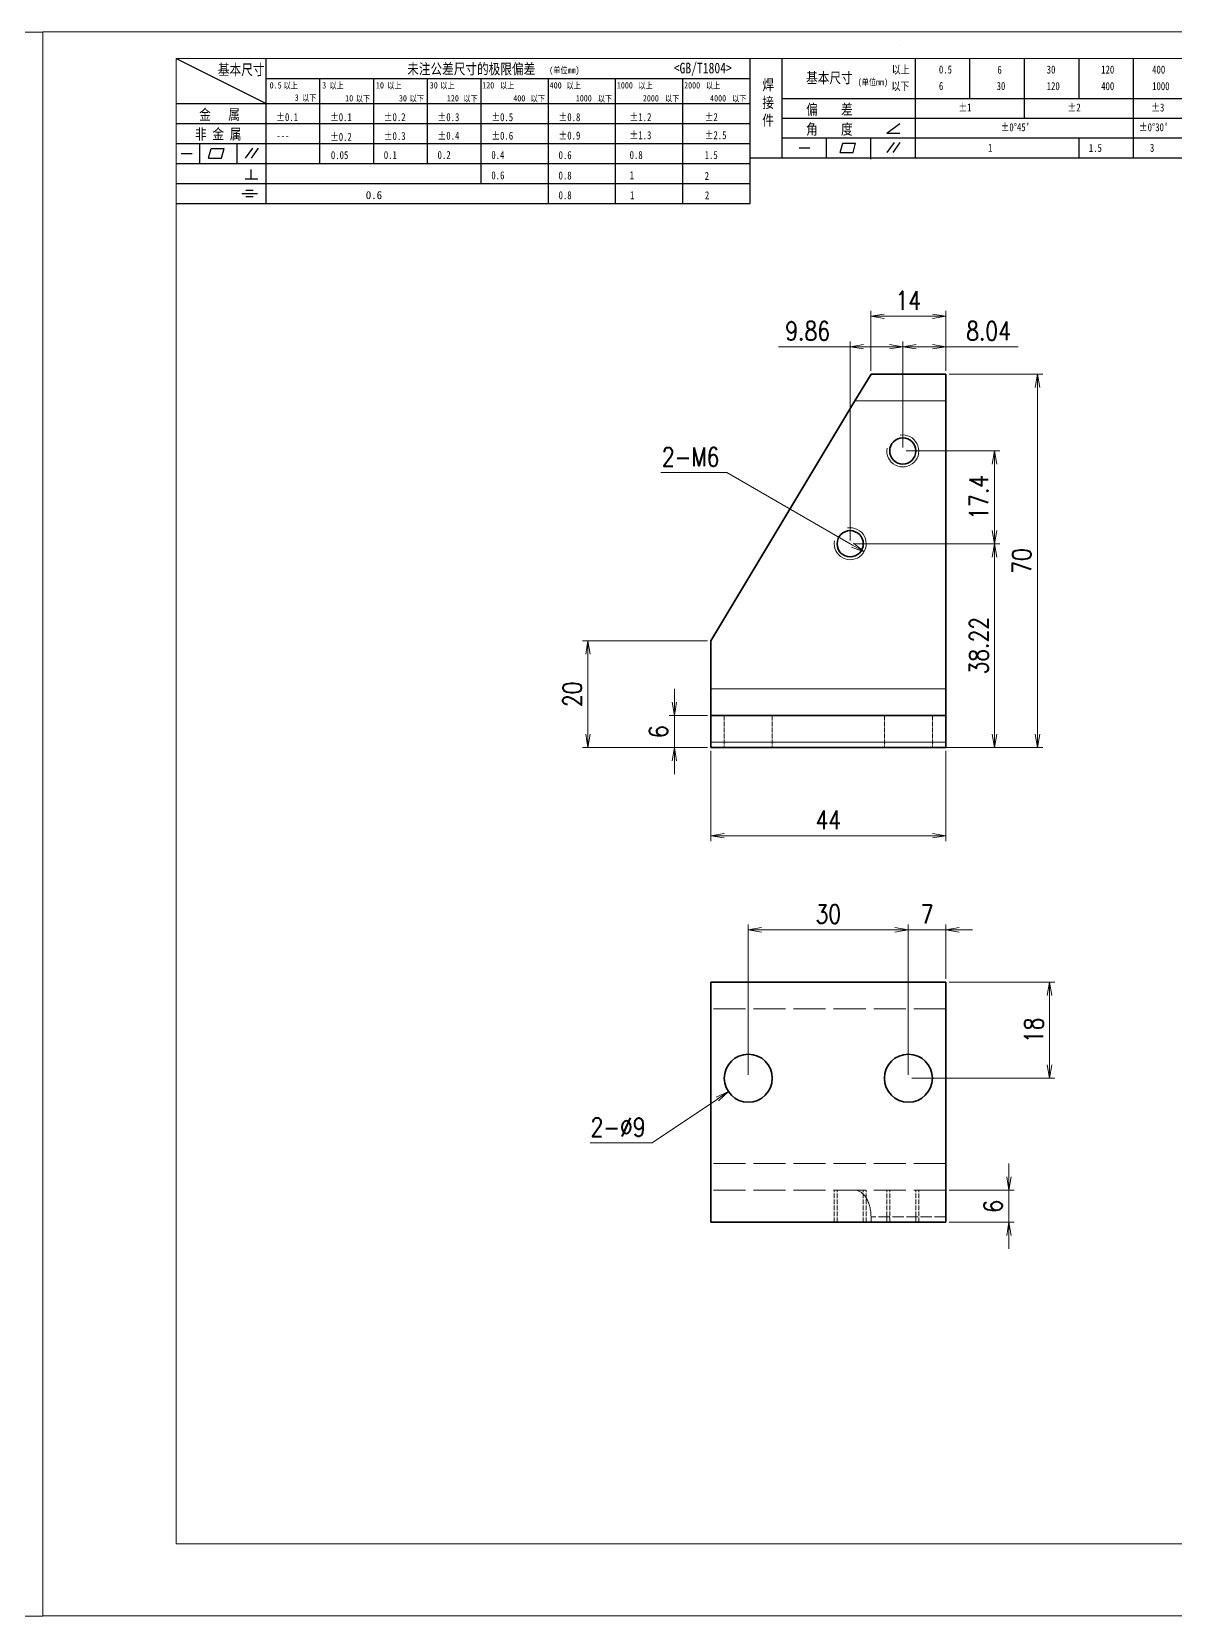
# Model space of a CAD drawing. Header units: millimetres. Extents: x -51813 to 38145, y -10860 to 38732.
# Drawn here: x -47653 to -47438.6, y 37767.9 to 38065 of the extents above; entities that cross this region are included whole.
import ezdxf

# ---------------------------------------------------------------- set-up
doc = ezdxf.new("R2010")
doc.units = ezdxf.units.MM
doc.header["$LTSCALE"] = 0.5
doc.linetypes.add('DASHED', pattern=[15, 12, -3])
doc.layers.add('图\\M+19E79\\M+195B6\\M+18E9A', color=7, linetype='Continuous')
for name, color, linetype, lineweight in [('图框', 7, 'Continuous', 18), ('标注线', 3, 'Continuous', 18), ('细实线', 3, 'Continuous', 18)]:
    doc.layers.add(name, color=color, linetype=linetype, lineweight=lineweight)
doc.layers.add('打印', color=7, linetype='Continuous', lineweight=15, plot=False)
doc.layers.add('打印-禁用', color=7, linetype='Continuous', lineweight=15, plot=False)
doc.styles.add('DIM', font='romans.shx', dxfattribs={"width": 0.8, "bigfont": 'bigfont.shx'})
doc.styles.add('国标', font='simfang.ttf', dxfattribs={"width": 0.8})
doc.dimstyles.new('DEH 1-1$0', dxfattribs={"dimtxt": 3.5, "dimasz": 2.5, "dimexe": 1, "dimexo": 0.625, "dimgap": 1.2, "dimtad": 1, "dimzin": 9, "dimdsep": 46, "dimtxsty": 'DIM', "dimblk": 'OPEN', "dimcen": 0, "dimclrd": 8, "dimclre": 8, "dimclrt": 2, "dimazin": 2, "dimtfac": 0.5, "dimtmove": 0, "dimatfit": 3, "dimldrblk": 'OPEN', "dimfxl": 0, "dimtolj": 2, "dimlwd": 18, "dimlwe": 18, "dimarcsym": 0})
doc.dimstyles.new('DEH 1-1$3', dxfattribs={"dimtxt": 3.5, "dimasz": 2.5, "dimexe": 1, "dimexo": 0.625, "dimgap": 1.2, "dimtad": 1, "dimtoh": 1, "dimdsep": 46, "dimtxsty": 'DIM', "dimblk": 'OPEN', "dimcen": 0, "dimclrd": 8, "dimclre": 8, "dimclrt": 2, "dimazin": 2, "dimtfac": 0.5, "dimtofl": 0, "dimtmove": 0, "dimatfit": 3, "dimldrblk": 'OPEN', "dimfxl": 0, "dimtolj": 2, "dimlwd": 18, "dimlwe": 18, "dimarcsym": 0})

# ---------------------------------------------------------------- blocks, each defined once
blk = doc.blocks.new('GZDEH零件A3图框V01版')
at = {"layer": '图\\M+19E79\\M+195B6\\M+18E9A', "color": 9}
for p, q in [((2882.49, -1554.46), (2899.37, -1562.92)), ((2899.37, -1581.67), (2899.37, -1554.46)), ((2990.09, -1581.67), (2990.09, -1554.46)), ((2996.09, -1573.08), (2996.09, -1554.46)), ((3021.09, -1561.98), (3021.09, -1554.46)), ((3031.31, -1561.98), (3031.31, -1554.46)), ((3041.53, -1561.98), (3041.53, -1554.46)), ((3051.75, -1561.98), (3051.75, -1554.46)), ((3061.98, -1561.98), (3061.98, -1554.46)), ((2899.37, -1558.24), (2990.09, -1558.24)), ((2909.45, -1574.17), (2909.45, -1558.24)), ((2919.53, -1574.17), (2919.53, -1558.24)), ((2929.61, -1574.17), (2929.61, -1558.24)), ((2939.69, -1577.92), (2939.69, -1558.24)), ((2952.29, -1581.67), (2952.29, -1558.24)), ((2964.89, -1581.67), (2964.89, -1558.24)), ((2977.49, -1581.67), (2977.49, -1558.24)), ((2996.09, -1561.98), (3113.09, -1561.98)), ((3021.09, -1573.08), (3021.09, -1561.98)), ((3041.53, -1565.68), (3041.53, -1561.98)), ((3061.98, -1573.08), (3061.98, -1561.98)), ((2882.49, -1562.92), (2990.09, -1562.92)), ((2996.09, -1565.68), (3113.09, -1565.68)), ((2882.49, -1566.67), (2990.09, -1566.67)), ((3015.75, -1568.51), (3018.15, -1566.66)), ((3015.75, -1568.51), (3018.15, -1568.51)), ((2882.49, -1570.42), (2990.09, -1570.42)), ((2886.92, -1574.12), (2886.92, -1570.42)), ((2888.59, -1573.16), (2889.07, -1571.37)), ((2889.07, -1571.37), (2891.48, -1571.37)), ((2891, -1573.16), (2891.48, -1571.37)), ((2893.91, -1574.12), (2893.91, -1570.42)), ((2895.52, -1573.16), (2896.85, -1571.3)), ((2896.6, -1573.16), (2897.94, -1571.3)), ((2996.09, -1569.38), (3113.09, -1569.38)), ((2999.26, -1571.23), (3001.32, -1571.23)), ((3004.42, -1573.08), (3004.42, -1569.38)), ((3006.97, -1572.12), (3007.45, -1570.33)), ((3007.45, -1570.33), (3009.86, -1570.33)), ((3009.39, -1572.12), (3009.86, -1570.33)), ((3012.75, -1573.08), (3012.75, -1569.38)), ((3015.81, -1572.12), (3017.15, -1570.26)), ((3016.89, -1572.12), (3018.23, -1570.26)), ((3051.75, -1573.08), (3051.75, -1569.38)), ((2882.49, -1574.17), (2990.09, -1574.17)), ((2883.43, -1572.27), (2885.49, -1572.27)), ((2888.59, -1573.16), (2891, -1573.16)), ((2990.09, -1573.08), (3113.09, -1573.08)), ((3006.97, -1572.12), (3009.39, -1572.12)), ((3012.75, -1573.33), (3012.75, -1573.08)), ((2895.42, -1577.05), (2897.81, -1577.05)), ((2896.58, -1577.05), (2896.58, -1575.28)), ((2882.49, -1577.92), (2990.09, -1577.92)), ((2894.79, -1579.77), (2897.77, -1579.77)), ((2895.57, -1579.17), (2896.92, -1579.17)), ((2895.57, -1580.37), (2896.93, -1580.37)), ((2882.49, -1581.67), (2990.09, -1581.67))]:
    blk.add_line(p, q, dxfattribs=at)
at = {"layer": '图框', "linetype": 'Continuous'}
for p, q in [((2882.49, -1554.46), (2882.49, -1832.96)), ((3272.49, -1554.46), (2882.49, -1554.46)), ((2882.49, -1832.96), (3272.49, -1832.96))]:
    blk.add_line(p, q, dxfattribs=at)
at = {"layer": '打印-禁用', "linetype": 'Continuous'}
for p, q in [((2857.49, -1549.46), (2857.49, -1846.46)), ((3277.49, -1549.46), (2857.49, -1549.46)), ((3277.49, -1846.46), (3277.49, -1549.46)), ((2857.49, -1846.46), (3277.49, -1846.46))]:
    blk.add_line(p, q, dxfattribs=at)
at = {"layer": '图\\M+19E79\\M+195B6\\M+18E9A', "color": 9, "style": '国标', "width": 0.8}
for s, height, p in [('基本尺寸', 2, (2890.33, -1557.58)), ('未注公差尺寸的极限偏差', 2, (2925.81, -1557.44)), ('<GB/T1804>', 2, (2975.78, -1557.27)), ('以上', 1.5, (3016.64, -1557.33)), ('0.5', 1.5, (3025.49, -1557.3)), ('6', 1.5, (3036.45, -1557.34)), ('30', 1.5, (3045.69, -1557.31)), ('120', 1.5, (3055.91, -1557.31)), ('400', 1.5, (3065.46, -1557.31)), ('30', 1.2, (2930.04, -1560.11)), ('基本尺寸', 2, (3000.6, -1559.1)), ('以下', 1.5, (3016.58, -1560.43)), ('6', 1.5, (3025.49, -1560.38)), ('30', 1.5, (3036.31, -1560.39)), ('120', 1.5, (3045.69, -1560.41)), ('400', 1.5, (3055.91, -1560.41)), ('1000', 1.5, (3065.46, -1560.41)), ('金   属', 2, (2886.82, -1565.98)), ('±0.1', 1.5, (2901.27, -1566.23)), ('±0.1', 1.5, (2911.35, -1566.23)), ('±0.2', 1.5, (2921.43, -1566.23)), ('±0.3', 1.5, (2931.51, -1566.23)), ('±0.5', 1.5, (2941.59, -1566.23)), ('±0.8', 1.5, (2954.19, -1566.23)), ('±1.2', 1.5, (2967.51, -1566.23)), ('±2', 1.5, (2981.58, -1566.23)), ('偏    差', 2, (3000.6, -1565.04)), ('±1', 1.5, (3029.16, -1564.42)), ('±2', 1.5, (3049.61, -1564.42)), ('±3', 1.5, (3065.3, -1564.42)), ('非 金 属', 2, (2886.02, -1569.65)), ('±0.2', 1.5, (2911.35, -1569.92)), ('±0.3', 1.5, (2921.43, -1569.77)), ('±0.4', 1.5, (2931.51, -1569.71)), ('±0.6', 1.5, (2941.59, -1569.71)), ('±0.9', 1.5, (2954.19, -1569.68)), ('±1.3', 1.5, (2967.51, -1569.62)), ('±2.5', 1.5, (2981.58, -1569.61)), ('角    度', 2, (3000.6, -1568.74)), ("±0%%D45'", 1.5, (3037.06, -1568.12)), ("±0%%D30'", 1.5, (3062.98, -1568.12)), ('---', 1.5, (2901.27, -1569.65)), ('1', 1.5, (3034.69, -1571.98)), ('1.5', 1.5, (3053.59, -1572.01)), ('3', 1.5, (3065.05, -1571.98)), ('0.1', 1.5, (2921.43, -1573.34)), ('0.2', 1.5, (2931.51, -1573.33)), ('0.4', 1.5, (2941.59, -1573.33)), ('0.6', 1.5, (2954.19, -1573.35)), ('0.8', 1.5, (2967.51, -1573.33)), ('1.5', 1.5, (2981.58, -1573.34)), ('0.6', 1.5, (2941.59, -1577.14)), ('0.8', 1.5, (2954.19, -1577.17)), ('1', 1.5, (2967.51, -1577.12)), ('2', 1.5, (2981.58, -1577.26)), ('0.8', 1.5, (2954.19, -1580.87)), ('1', 1.5, (2967.59, -1580.86)), ('2', 1.5, (2981.62, -1580.89))]:
    blk.add_text(s, height=height, dxfattribs=at).set_placement(p)
at = {"layer": '图\\M+19E79\\M+195B6\\M+18E9A', "color": 9, "lineweight": 15, "style": '国标', "width": 0.8}
for s, p in [('(单位mm)', (2952.44, -1557.27)), ('0.5', (2900.03, -1560.11)), ('以上', (2902.64, -1560.16)), ('3', (2909.88, -1560.11)), ('以上', (2911.25, -1560.16)), ('10', (2919.96, -1560.11)), ('以上', (2922.09, -1560.16)), ('以上', (2932.02, -1560.16)), ('120', (2939.88, -1560.11)), ('以上', (2943.21, -1560.16)), ('400', (2952.52, -1560.11)), ('以上', (2955.68, -1560.16)), ('1000', (2965.12, -1560.11)), ('以上', (2969.16, -1560.16)), ('2000', (2977.72, -1560.11)), ('以上', (2981.8, -1560.16)), ('(单位mm)', (3010.27, -1559.51)), ('3', (2904.73, -1562.41)), ('以下', (2906.1, -1562.46)), ('10', (2914.19, -1562.54)), ('以下', (2916.18, -1562.59)), ('30', (2924.27, -1562.54)), ('以下', (2926.26, -1562.59)), ('120', (2933.26, -1562.54)), ('以下', (2936.34, -1562.59)), ('400', (2945.7, -1562.54)), ('以下', (2948.94, -1562.59)), ('1000', (2957.41, -1562.54)), ('以下', (2961.54, -1562.59)), ('2000', (2969.99, -1562.54)), ('以下', (2974.14, -1562.59)), ('4000', (2982.59, -1562.54)), ('以下', (2986.74, -1562.59))]:
    blk.add_text(s, height=1.2, dxfattribs=at).set_placement(p)
at = {"layer": '图\\M+19E79\\M+195B6\\M+18E9A', "color": 9, "lineweight": 13, "style": '国标'}
blk.add_text('0.6', height=1.5, dxfattribs=at).set_placement((2918.05, -1580.85))
at = {"layer": '图\\M+19E79\\M+195B6\\M+18E9A', "color": 9, "insert": (2992.39, -1558.41), "char_height": 2, "width": 3.1877, "attachment_point": 1, "style": '国标'}
blk.add_mtext('焊\\P接\\P件', dxfattribs=at)
at = {"layer": '图\\M+19E79\\M+195B6\\M+18E9A', "color": 9, "insert": (2911.51, -1573.37), "char_height": 1.5, "attachment_point": 7, "style": '国标'}
blk.add_mtext_dynamic_manual_height_columns('0.05', width=5.1982, gutter_width=12.5, heights=[0], dxfattribs=at)
blk = doc.blocks.new('DEH A3')
at = {"layer": '图框'}
blk.add_blockref('GZDEH零件A3图框V01版', (-2857.49, 1846.46), dxfattribs=at)
blk = doc.blocks.new('_Open')
at = {"color": 0, "linetype": 'ByBlock', "lineweight": -2}
for p, q in [((-1, 0.17), (0, 0)), ((-1, -0.17), (0, 0)), ((0, 0), (-1, 0))]:
    blk.add_line(p, q, dxfattribs=at)
blk = doc.blocks.new('*D110')
at = {"layer": 'Defpoints', "color": 0, "transparency": 16777216}
for p in [(-47525.68, 37930.73), (-47481.68, 37930.73), (-47481.68, 37914.22)]:
    blk.add_point(p, dxfattribs=at)
at = {"layer": '标注线', "color": 8, "lineweight": 18, "transparency": 16777216}
for p, q in [((-47525.68, 37930.11), (-47525.68, 37913.22)), ((-47481.68, 37930.11), (-47481.68, 37913.22)), ((-47523.18, 37914.22), (-47484.18, 37914.22))]:
    blk.add_line(p, q, dxfattribs=at)
at = {"layer": '标注线', "color": 8, "lineweight": 18, "transparency": 16777216, "xscale": 2.5, "yscale": 2.5, "zscale": 2.5, "rotation": 180}
blk.add_blockref('_Open', (-47525.68, 37914.22), dxfattribs=at)
at = {"layer": '标注线', "color": 8, "lineweight": 18, "transparency": 16777216, "xscale": 2.5, "yscale": 2.5, "zscale": 2.5}
blk.add_blockref('_Open', (-47481.68, 37914.22), dxfattribs=at)
at = {"layer": '标注线', "color": 2, "transparency": 16777216, "insert": (-47503.68, 37917.17), "char_height": 3.5, "attachment_point": 5, "style": 'DIM'}
blk.add_mtext('\\A2;44', dxfattribs=at)
blk = doc.blocks.new('*D111')
at = {"layer": 'Defpoints', "color": 0, "transparency": 16777216}
for p in [(-47481.68, 38000.73), (-47464.47, 38000.73), (-47481.68, 37930.73)]:
    blk.add_point(p, dxfattribs=at)
at = {"layer": '标注线', "color": 8, "lineweight": 18, "transparency": 16777216}
for p, q in [((-47481.05, 38000.73), (-47463.47, 38000.73)), ((-47464.47, 37933.23), (-47464.47, 37998.23)), ((-47481.05, 37930.73), (-47463.47, 37930.73))]:
    blk.add_line(p, q, dxfattribs=at)
at = {"layer": '标注线', "color": 8, "lineweight": 18, "transparency": 16777216, "xscale": 2.5, "yscale": 2.5, "zscale": 2.5}
for p, rotation in [((-47464.47, 38000.73), 90), ((-47464.47, 37930.73), 270)]:
    blk.add_blockref('_Open', p, dxfattribs=dict(at, rotation=rotation))
at = {"layer": '标注线', "color": 2, "transparency": 16777216, "insert": (-47467.42, 37965.73), "char_height": 3.5, "attachment_point": 5, "rotation": 90, "style": 'DIM'}
blk.add_mtext('\\A2;70', dxfattribs=at)
blk = doc.blocks.new('*D112')
at = {"layer": 'Defpoints', "color": 0, "transparency": 16777216}
for p in [(-47481.68, 38011.6), (-47495.68, 38000.73), (-47481.68, 38000.73)]:
    blk.add_point(p, dxfattribs=at)
at = {"layer": '标注线', "color": 8, "lineweight": 18, "transparency": 16777216}
for p, q in [((-47495.68, 38001.36), (-47495.68, 38012.6)), ((-47493.18, 38011.6), (-47484.18, 38011.6)), ((-47481.68, 38001.36), (-47481.68, 38012.6))]:
    blk.add_line(p, q, dxfattribs=at)
at = {"layer": '标注线', "color": 8, "lineweight": 18, "transparency": 16777216, "xscale": 2.5, "yscale": 2.5, "zscale": 2.5, "rotation": 180}
blk.add_blockref('_Open', (-47495.68, 38011.6), dxfattribs=at)
at = {"layer": '标注线', "color": 8, "lineweight": 18, "transparency": 16777216, "xscale": 2.5, "yscale": 2.5, "zscale": 2.5}
blk.add_blockref('_Open', (-47481.68, 38011.6), dxfattribs=at)
at = {"layer": '标注线', "color": 2, "transparency": 16777216, "insert": (-47488.68, 38014.55), "char_height": 3.5, "attachment_point": 5, "style": 'DIM'}
blk.add_mtext('\\A2;14', dxfattribs=at)
blk = doc.blocks.new('*D113')
at = {"layer": 'Defpoints', "color": 0, "transparency": 16777216}
for p in [(-47525.68, 37950.73), (-47548.73, 37930.73), (-47525.68, 37930.73)]:
    blk.add_point(p, dxfattribs=at)
at = {"layer": '标注线', "color": 8, "lineweight": 18, "transparency": 16777216}
for p, q in [((-47526.3, 37950.73), (-47549.73, 37950.73)), ((-47548.73, 37948.23), (-47548.73, 37933.23)), ((-47526.3, 37930.73), (-47549.73, 37930.73))]:
    blk.add_line(p, q, dxfattribs=at)
at = {"layer": '标注线', "color": 8, "lineweight": 18, "transparency": 16777216, "xscale": 2.5, "yscale": 2.5, "zscale": 2.5}
for p, rotation in [((-47548.73, 37950.73), 90), ((-47548.73, 37930.73), 270)]:
    blk.add_blockref('_Open', p, dxfattribs=dict(at, rotation=rotation))
at = {"layer": '标注线', "color": 2, "transparency": 16777216, "insert": (-47551.68, 37940.73), "char_height": 3.5, "attachment_point": 5, "rotation": 90, "style": 'DIM'}
blk.add_mtext('\\A2;20', dxfattribs=at)
blk = doc.blocks.new('*D114')
at = {"layer": 'Defpoints', "color": 0, "transparency": 16777216}
for p in [(-47481.68, 38005.9), (-47481.68, 38000.73), (-47489.72, 37986.35)]:
    blk.add_point(p, dxfattribs=at)
at = {"layer": '标注线', "color": 8, "lineweight": 18, "transparency": 16777216}
for p, q in [((-47489.72, 37986.98), (-47489.72, 38006.9)), ((-47487.22, 38005.9), (-47484.18, 38005.9)), ((-47481.68, 38001.36), (-47481.68, 38006.9)), ((-47481.68, 38005.9), (-47468.11, 38005.9))]:
    blk.add_line(p, q, dxfattribs=at)
at = {"layer": '标注线', "color": 8, "lineweight": 18, "transparency": 16777216, "xscale": 2.5, "yscale": 2.5, "zscale": 2.5, "rotation": 180}
blk.add_blockref('_Open', (-47489.72, 38005.9), dxfattribs=at)
at = {"layer": '标注线', "color": 8, "lineweight": 18, "transparency": 16777216, "xscale": 2.5, "yscale": 2.5, "zscale": 2.5}
blk.add_blockref('_Open', (-47481.68, 38005.9), dxfattribs=at)
at = {"layer": '标注线', "color": 2, "transparency": 16777216, "insert": (-47473.64, 38008.85), "char_height": 3.5, "attachment_point": 5, "style": 'DIM'}
blk.add_mtext('\\A2;8.04', dxfattribs=at)
blk = doc.blocks.new('*D115')
at = {"layer": 'Defpoints', "color": 0, "transparency": 16777216}
for p in [(-47499.58, 38005.9), (-47489.72, 37986.35), (-47499.58, 37968.95)]:
    blk.add_point(p, dxfattribs=at)
at = {"layer": '标注线', "color": 8, "lineweight": 18, "transparency": 16777216}
for p, q in [((-47499.58, 38005.9), (-47513.01, 38005.9)), ((-47499.58, 37969.58), (-47499.58, 38006.9)), ((-47492.22, 38005.9), (-47497.08, 38005.9)), ((-47489.72, 37986.98), (-47489.72, 38006.9))]:
    blk.add_line(p, q, dxfattribs=at)
at = {"layer": '标注线', "color": 8, "lineweight": 18, "transparency": 16777216, "xscale": 2.5, "yscale": 2.5, "zscale": 2.5, "rotation": 180}
blk.add_blockref('_Open', (-47499.58, 38005.9), dxfattribs=at)
at = {"layer": '标注线', "color": 8, "lineweight": 18, "transparency": 16777216, "xscale": 2.5, "yscale": 2.5, "zscale": 2.5}
blk.add_blockref('_Open', (-47489.72, 38005.9), dxfattribs=at)
at = {"layer": '标注线', "color": 2, "transparency": 16777216, "insert": (-47507.55, 38008.85), "char_height": 3.5, "attachment_point": 5, "style": 'DIM'}
blk.add_mtext('\\A2;9.86', dxfattribs=at)
blk = doc.blocks.new('*D116')
at = {"layer": 'Defpoints', "color": 0, "transparency": 16777216}
for p in [(-47499.58, 37968.95), (-47494.68, 37930.73), (-47472.52, 37930.73)]:
    blk.add_point(p, dxfattribs=at)
at = {"layer": '标注线', "color": 8, "lineweight": 18, "transparency": 16777216}
for p, q in [((-47498.95, 37968.95), (-47471.52, 37968.95)), ((-47472.52, 37966.45), (-47472.52, 37933.23)), ((-47494.06, 37930.73), (-47471.52, 37930.73))]:
    blk.add_line(p, q, dxfattribs=at)
at = {"layer": '标注线', "color": 8, "lineweight": 18, "transparency": 16777216, "xscale": 2.5, "yscale": 2.5, "zscale": 2.5}
for p, rotation in [((-47472.52, 37968.95), 90), ((-47472.52, 37930.73), 270)]:
    blk.add_blockref('_Open', p, dxfattribs=dict(at, rotation=rotation))
at = {"layer": '标注线', "color": 2, "transparency": 16777216, "insert": (-47475.47, 37949.84), "char_height": 3.5, "attachment_point": 5, "rotation": 90, "style": 'DIM'}
blk.add_mtext('\\A2;38.22', dxfattribs=at)
blk = doc.blocks.new('*D117')
at = {"layer": 'Defpoints', "color": 0, "transparency": 16777216}
for p in [(-47489.72, 37986.35), (-47472.52, 37986.35), (-47499.58, 37968.95)]:
    blk.add_point(p, dxfattribs=at)
at = {"layer": '标注线', "color": 8, "lineweight": 18, "transparency": 16777216}
for p, q in [((-47489.09, 37986.35), (-47471.52, 37986.35)), ((-47472.52, 37971.45), (-47472.52, 37983.85)), ((-47498.95, 37968.95), (-47471.52, 37968.95))]:
    blk.add_line(p, q, dxfattribs=at)
at = {"layer": '标注线', "color": 8, "lineweight": 18, "transparency": 16777216, "xscale": 2.5, "yscale": 2.5, "zscale": 2.5}
for p, rotation in [((-47472.52, 37986.35), 90), ((-47472.52, 37968.95), 270)]:
    blk.add_blockref('_Open', p, dxfattribs=dict(at, rotation=rotation))
at = {"layer": '标注线', "color": 2, "transparency": 16777216, "insert": (-47475.47, 37977.65), "char_height": 3.5, "attachment_point": 5, "rotation": 90, "style": 'DIM'}
blk.add_mtext('\\A2;17.4', dxfattribs=at)
blk = doc.blocks.new('*D119')
at = {"layer": 'Defpoints', "color": 0, "transparency": 16777216}
for p in [(-47481.68, 37886.74), (-47462.2, 37886.74), (-47488.68, 37868.74)]:
    blk.add_point(p, dxfattribs=at)
at = {"layer": '标注线', "color": 8, "lineweight": 18, "transparency": 16777216}
for p, q in [((-47481.05, 37886.74), (-47461.2, 37886.74)), ((-47462.2, 37871.24), (-47462.2, 37884.24)), ((-47488.05, 37868.74), (-47461.2, 37868.74))]:
    blk.add_line(p, q, dxfattribs=at)
at = {"layer": '标注线', "color": 8, "lineweight": 18, "transparency": 16777216, "xscale": 2.5, "yscale": 2.5, "zscale": 2.5}
for p, rotation in [((-47462.2, 37886.74), 90), ((-47462.2, 37868.74), 270)]:
    blk.add_blockref('_Open', p, dxfattribs=dict(at, rotation=rotation))
at = {"layer": '标注线', "color": 2, "transparency": 16777216, "insert": (-47465.15, 37877.74), "char_height": 3.5, "attachment_point": 5, "rotation": 90, "style": 'DIM'}
blk.add_mtext('\\A2;18', dxfattribs=at)
blk = doc.blocks.new('*D120')
at = {"layer": 'Defpoints', "color": 0, "transparency": 16777216}
for p in [(-47481.68, 37896.57), (-47481.68, 37886.74), (-47488.68, 37868.74)]:
    blk.add_point(p, dxfattribs=at)
at = {"layer": '标注线', "color": 8, "lineweight": 18, "transparency": 16777216}
for p, q in [((-47491.18, 37896.57), (-47493.68, 37896.57)), ((-47488.68, 37869.37), (-47488.68, 37897.57)), ((-47488.68, 37896.57), (-47481.68, 37896.57)), ((-47481.68, 37887.37), (-47481.68, 37897.57)), ((-47479.18, 37896.57), (-47476.68, 37896.57))]:
    blk.add_line(p, q, dxfattribs=at)
at = {"layer": '标注线', "color": 8, "lineweight": 18, "transparency": 16777216, "xscale": 2.5, "yscale": 2.5, "zscale": 2.5}
blk.add_blockref('_Open', (-47488.68, 37896.57), dxfattribs=at)
at = {"layer": '标注线', "color": 8, "lineweight": 18, "transparency": 16777216, "xscale": 2.5, "yscale": 2.5, "zscale": 2.5, "rotation": 180}
blk.add_blockref('_Open', (-47481.68, 37896.57), dxfattribs=at)
at = {"layer": '标注线', "color": 2, "transparency": 16777216, "insert": (-47485.18, 37899.52), "char_height": 3.5, "attachment_point": 5, "style": 'DIM'}
blk.add_mtext('\\A2;7', dxfattribs=at)
blk = doc.blocks.new('*D121')
at = {"layer": 'Defpoints', "color": 0, "transparency": 16777216}
for p in [(-47518.68, 37896.57), (-47518.68, 37868.74), (-47488.68, 37868.74)]:
    blk.add_point(p, dxfattribs=at)
at = {"layer": '标注线', "color": 8, "lineweight": 18, "transparency": 16777216}
for p, q in [((-47518.68, 37869.37), (-47518.68, 37897.57)), ((-47491.18, 37896.57), (-47516.18, 37896.57)), ((-47488.68, 37869.37), (-47488.68, 37897.57))]:
    blk.add_line(p, q, dxfattribs=at)
at = {"layer": '标注线', "color": 8, "lineweight": 18, "transparency": 16777216, "xscale": 2.5, "yscale": 2.5, "zscale": 2.5, "rotation": 180}
blk.add_blockref('_Open', (-47518.68, 37896.57), dxfattribs=at)
at = {"layer": '标注线', "color": 8, "lineweight": 18, "transparency": 16777216, "xscale": 2.5, "yscale": 2.5, "zscale": 2.5}
blk.add_blockref('_Open', (-47488.68, 37896.57), dxfattribs=at)
at = {"layer": '标注线', "color": 2, "transparency": 16777216, "insert": (-47503.68, 37899.52), "char_height": 3.5, "attachment_point": 5, "style": 'DIM'}
blk.add_mtext('\\A2;30', dxfattribs=at)
blk = doc.blocks.new('*D122')
at = {"layer": 'Defpoints', "color": 0, "transparency": 16777216}
for p in [(-47514.94, 37871.26), (-47522.41, 37866.23)]:
    blk.add_point(p, dxfattribs=at)
at = {"layer": '标注线', "color": 8, "lineweight": 18, "transparency": 16777216}
for p, q in [((-47536.7, 37856.61), (-47524.48, 37864.83)), ((-47548.3, 37856.61), (-47536.7, 37856.61))]:
    blk.add_line(p, q, dxfattribs=at)
at = {"layer": '标注线', "color": 8, "lineweight": 18, "transparency": 16777216, "xscale": 2.5, "yscale": 2.5, "zscale": 2.5, "rotation": 33.95454418843181}
blk.add_blockref('_Open', (-47522.41, 37866.23), dxfattribs=at)
at = {"layer": '标注线', "color": 2, "transparency": 16777216, "insert": (-47543.1, 37859.56), "char_height": 3.5, "attachment_point": 5, "style": 'DIM'}
blk.add_mtext('\\A2;2-%%c9', dxfattribs=at)
blk = doc.blocks.new('*D123')
at = {"layer": 'Defpoints', "color": 0, "transparency": 16777216}
for p in [(-47502.18, 37970.45), (-47496.98, 37967.45)]:
    blk.add_point(p, dxfattribs=at)
at = {"layer": '标注线', "color": 8, "lineweight": 18, "transparency": 16777216}
for p, q in [((-47535.09, 37982.28), (-47522.69, 37982.28)), ((-47522.69, 37982.28), (-47499.15, 37968.7))]:
    blk.add_line(p, q, dxfattribs=at)
at = {"layer": '标注线', "color": 8, "lineweight": 18, "transparency": 16777216, "xscale": 2.5, "yscale": 2.5, "zscale": 2.5, "rotation": 330.0362476436158}
blk.add_blockref('_Open', (-47496.98, 37967.45), dxfattribs=at)
at = {"layer": '标注线', "color": 2, "transparency": 16777216, "insert": (-47529.49, 37985.23), "char_height": 3.5, "attachment_point": 5, "style": 'DIM'}
blk.add_mtext('\\A2;2-M6', dxfattribs=at)
blk = doc.blocks.new('*D221')
at = {"layer": 'Defpoints', "color": 0, "transparency": 16777216}
for p in [(-47525.68, 37936.73), (-47532.54, 37930.73), (-47525.68, 37930.73)]:
    blk.add_point(p, dxfattribs=at)
at = {"layer": '标注线', "color": 8, "lineweight": 18, "transparency": 16777216}
for p, q in [((-47532.54, 37939.23), (-47532.54, 37941.73)), ((-47526.3, 37936.73), (-47533.54, 37936.73)), ((-47532.54, 37936.73), (-47532.54, 37930.73)), ((-47526.3, 37930.73), (-47533.54, 37930.73)), ((-47532.54, 37928.23), (-47532.54, 37925.73))]:
    blk.add_line(p, q, dxfattribs=at)
at = {"layer": '标注线', "color": 8, "lineweight": 18, "transparency": 16777216, "xscale": 2.5, "yscale": 2.5, "zscale": 2.5}
for p, rotation in [((-47532.54, 37936.73), 270), ((-47532.54, 37930.73), 90)]:
    blk.add_blockref('_Open', p, dxfattribs=dict(at, rotation=rotation))
at = {"layer": '标注线', "color": 2, "transparency": 16777216, "insert": (-47535.49, 37933.73), "char_height": 3.5, "attachment_point": 5, "rotation": 90, "style": 'DIM'}
blk.add_mtext('\\A2;6', dxfattribs=at)
blk = doc.blocks.new('*D222')
at = {"layer": 'Defpoints', "color": 0, "transparency": 16777216}
for p in [(-47481.68, 37847.74), (-47481.68, 37841.74), (-47469.82, 37841.74)]:
    blk.add_point(p, dxfattribs=at)
at = {"layer": '标注线', "color": 8, "lineweight": 18, "transparency": 16777216}
for p, q in [((-47469.82, 37850.24), (-47469.82, 37852.74)), ((-47481.05, 37847.74), (-47468.82, 37847.74)), ((-47469.82, 37847.74), (-47469.82, 37841.74)), ((-47481.05, 37841.74), (-47468.82, 37841.74)), ((-47469.82, 37839.24), (-47469.82, 37836.74))]:
    blk.add_line(p, q, dxfattribs=at)
at = {"layer": '标注线', "color": 8, "lineweight": 18, "transparency": 16777216, "xscale": 2.5, "yscale": 2.5, "zscale": 2.5}
for p, rotation in [((-47469.82, 37847.74), 270), ((-47469.82, 37841.74), 90)]:
    blk.add_blockref('_Open', p, dxfattribs=dict(at, rotation=rotation))
at = {"layer": '标注线', "color": 2, "transparency": 16777216, "insert": (-47472.77, 37844.74), "char_height": 3.5, "attachment_point": 5, "rotation": 90, "style": 'DIM'}
blk.add_mtext('\\A2;6', dxfattribs=at)

msp = doc.modelspace()

# ---------------------------------------------------------------- linework, layer by layer
at = {"color": 7, "lineweight": 35, "ltscale": 0.145774}
msp.add_line((-47495.677, 38000.732), (-47498.677, 37995.732), dxfattribs=at)
at = {"color": 7, "lineweight": 35, "ltscale": 0.35}
msp.add_line((-47481.677, 38000.732), (-47495.677, 38000.732), dxfattribs=at)
at = {"color": 7, "lineweight": 35, "ltscale": 0.125}
for p, q in [((-47481.677, 37995.732), (-47481.677, 38000.732)), ((-47525.677, 37936.732), (-47525.677, 37941.732)), ((-47481.677, 37936.732), (-47481.677, 37941.732)), ((-47525.677, 37931.732), (-47525.677, 37936.732)), ((-47481.677, 37931.732), (-47481.677, 37936.732))]:
    msp.add_line(p, q, dxfattribs=at)
at = {"color": 7, "lineweight": 35}
for p, q in [((-47525.677, 37950.732), (-47498.677, 37995.732)), ((-47481.677, 37995.732), (-47481.677, 37941.732)), ((-47481.677, 37936.732), (-47525.677, 37936.732)), ((-47481.677, 37930.732), (-47525.677, 37930.732)), ((-47481.677, 37886.744), (-47525.677, 37886.744)), ((-47525.677, 37886.744), (-47525.677, 37841.744)), ((-47481.677, 37886.744), (-47481.677, 37841.744)), ((-47481.677, 37841.744), (-47525.677, 37841.744))]:
    msp.add_line(p, q, dxfattribs=at)
at = {"color": 7, "lineweight": 13, "ltscale": 0.425}
msp.add_line((-47481.677, 37995.732), (-47498.677, 37995.732), dxfattribs=at)
at = {"color": 7, "lineweight": 35, "ltscale": 0.225}
msp.add_line((-47525.677, 37950.732), (-47525.677, 37941.732), dxfattribs=at)
at = {"color": 7, "lineweight": 13}
for p, q in [((-47481.677, 37941.732), (-47525.677, 37941.732)), ((-47481.677, 37931.732), (-47525.677, 37931.732))]:
    msp.add_line(p, q, dxfattribs=at)
at = {"color": 1, "linetype": 'DASHED', "lineweight": 13, "ltscale": 0.15}
for p, q in [((-47523.177, 37936.732), (-47523.177, 37930.732)), ((-47514.177, 37936.732), (-47514.177, 37930.732)), ((-47493.177, 37936.732), (-47493.177, 37930.732)), ((-47484.177, 37936.732), (-47484.177, 37930.732)), ((-47502.579, 37841.744), (-47502.579, 37847.744)), ((-47502.038, 37841.744), (-47502.038, 37847.744)), ((-47497.121, 37841.744), (-47497.121, 37847.744)), ((-47496.579, 37841.744), (-47496.579, 37847.744)), ((-47492.719, 37841.744), (-47492.719, 37847.744)), ((-47492.177, 37841.744), (-47492.177, 37847.744)), ((-47487.26, 37841.744), (-47487.26, 37847.744)), ((-47486.719, 37841.744), (-47486.719, 37847.744))]:
    msp.add_line(p, q, dxfattribs=at)
at = {"color": 7, "lineweight": 35, "ltscale": 0.025}
for p, q in [((-47525.677, 37931.732), (-47525.677, 37930.732)), ((-47481.677, 37931.732), (-47481.677, 37930.732))]:
    msp.add_line(p, q, dxfattribs=at)
at = {"color": 1, "linetype": 'DASHED', "lineweight": 13}
for p, q in [((-47481.677, 37881.744), (-47525.677, 37881.744)), ((-47481.677, 37852.744), (-47525.677, 37852.744)), ((-47481.677, 37847.744), (-47525.677, 37847.744))]:
    msp.add_line(p, q, dxfattribs=at)
at = {"color": 1, "linetype": 'DASHED', "lineweight": 13, "ltscale": 0.35}
msp.add_line((-47481.677, 37842.744), (-47495.677, 37842.744), dxfattribs=at)
at = {"color": 1, "linetype": 'DASHED', "lineweight": 13, "ltscale": 0.025}
msp.add_line((-47495.677, 37842.744), (-47495.677, 37841.744), dxfattribs=at)
at = {"color": 7, "lineweight": 35}
for centre, radius in [((-47489.719, 37986.352), 2.459), ((-47499.579, 37968.952), 2.459), ((-47518.677, 37868.744), 4.5), ((-47488.677, 37868.744), 4.5)]:
    msp.add_circle(centre, radius, dxfattribs=at)
at = {"color": 7, "lineweight": 13}
for centre in [(-47489.719, 37986.352), (-47499.579, 37968.952)]:
    msp.add_arc(centre, 3, 169.99999, 100.00001, dxfattribs=at)
at = {"color": 1, "linetype": 'DASHED', "lineweight": 13}
msp.add_ellipse((-47498.677, 37842.744), major_axis=(0, -5), ratio=0.6000006, start_param=1.5707945, end_param=3.1415912, dxfattribs=at)
at = {"layer": '打印'}
for points in [[(-48070.944, 38064.86), (-47650.944, 38064.86), (-47650.944, 37767.86), (-48070.944, 37767.86)], [(-47650.944, 38064.957), (-47230.944, 38064.957), (-47230.944, 37767.957), (-47650.944, 37767.957)]]:
    msp.add_lwpolyline(points, close=True, dxfattribs=at)
at = {"layer": '细实线', "ltscale": 2.48512e-05}
msp.add_line((-47490.108, 38062.398), (-47490.108, 38062.397), dxfattribs=at)

# ---------------------------------------------------------------- block references
at = {"layer": '图框'}
for p in [(-48070.944, 37767.86), (-47650.944, 37767.957)]:
    msp.add_blockref('DEH A3', p, dxfattribs=at)

# ---------------------------------------------------------------- dimensions: what is measured, and where the dimension line sits
at = {"layer": '标注线'}
for base, p1, p2, picture, middle in [((-47481.677, 38011.596), (-47495.677, 38000.732), (-47481.677, 38000.732), '*D112', (-47488.677, 38014.546)), ((-47499.579, 38005.902), (-47489.719, 37986.352), (-47499.579, 37968.952), '*D115', (-47507.546, 38008.852)), ((-47481.677, 38005.902), (-47489.719, 37986.352), (-47481.677, 38000.732), '*D114', (-47473.643, 38008.852)), ((-47481.677, 37914.222), (-47525.677, 37930.732), (-47481.677, 37930.732), '*D110', (-47503.677, 37917.172)), ((-47518.677, 37896.567), (-47488.677, 37868.744), (-47518.677, 37868.744), '*D121', (-47503.677, 37899.517)), ((-47481.677, 37896.567), (-47488.677, 37868.744), (-47481.677, 37886.744), '*D120', (-47485.177, 37899.517))]:
    dim = msp.add_linear_dim(base=base, p1=p1, p2=p2, dimstyle='DEH 1-1$0', dxfattribs=at)
    dim.commit()
    dim.dimension.update_dxf_attribs({"geometry": picture, "text_midpoint": middle})
for base, p1, p2, picture, middle in [((-47464.474, 38000.732), (-47481.677, 37930.732), (-47481.677, 38000.732), '*D111', (-47467.424, 37965.732)), ((-47472.523, 37986.352), (-47499.579, 37968.952), (-47489.719, 37986.352), '*D117', (-47475.473, 37977.652)), ((-47472.523, 37930.732), (-47499.579, 37968.952), (-47494.683, 37930.732), '*D116', (-47475.473, 37949.842)), ((-47548.73, 37930.732), (-47525.677, 37950.732), (-47525.677, 37930.732), '*D113', (-47551.68, 37940.732)), ((-47532.535, 37930.732), (-47525.677, 37936.732), (-47525.677, 37930.732), '*D221', (-47535.485, 37933.732)), ((-47462.199, 37886.744), (-47488.677, 37868.744), (-47481.677, 37886.744), '*D119', (-47465.149, 37877.744)), ((-47469.817, 37841.744), (-47481.677, 37847.744), (-47481.677, 37841.744), '*D222', (-47472.767, 37844.744))]:
    dim = msp.add_linear_dim(base=base, p1=p1, p2=p2, angle=90, dimstyle='DEH 1-1$0', dxfattribs=at)
    dim.commit()
    dim.dimension.update_dxf_attribs({"geometry": picture, "text_midpoint": middle})
for p1, p2, override, picture, middle in [((-47502.178, 37970.45), (-47496.98, 37967.453), {"dimpost": '2-M<>', "dimtmove": 1}, '*D123', (-47522.693, 37982.277)), ((-47514.944, 37871.257), (-47522.409, 37866.231), {"dimpost": '2-%%c<>'}, '*D122', (-47543.097, 37856.61))]:
    dim = msp.add_diameter_dim_2p(p1=p1, p2=p2, dimstyle='DEH 1-1$3', override=override, dxfattribs=at)
    dim.commit()
    dim.dimension.update_dxf_attribs({"geometry": picture, "text_midpoint": middle, "dimtype": 163})

doc.saveas('drawing.dxf')
